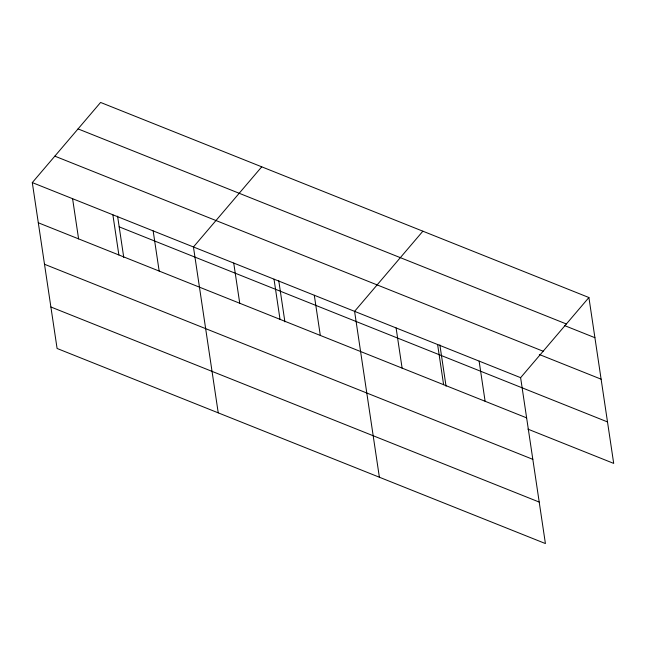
<?xml version="1.0" encoding="UTF-8"?>
<svg xmlns="http://www.w3.org/2000/svg" width="646" height="646" viewBox="0 0 646 646"><rect width="100%" height="100%" fill="white"/><g stroke="black" fill="none" stroke-linecap="round" stroke-linejoin="round"><path stroke-width="0.97" d="M588.91 297.523L520.619 377.676L545.41 543.552L57.09 348.477L32.3 182.6L100.59 102.448L588.91 297.523L613.7 463.4L527.919 429.13M261.735 166.821L193.445 246.974L218.235 412.851M422.88 231.195L354.589 311.356L379.38 477.224M78.053 128.901L566.372 323.977M564.475 325.544L594.918 337.697M54.837 156.154L543.157 351.23M539.313 354.493L601.111 379.178M32.3 182.6L520.619 377.676M119.179 226.843L607.498 421.919M38.308 222.781L526.627 417.857M44.501 264.262L532.821 459.338M50.889 306.995L539.208 502.071M479.114 361.098L485.114 401.271M439.878 344.907L446.047 386.211M437.608 344.512L443.608 384.693M396.095 327.934L402.103 368.107M314.303 295.262L320.311 335.435M278.733 280.534L284.902 321.837M274.017 279.161L280.025 319.342M233.731 263.067L239.739 303.249M153.159 230.88L159.166 271.062M117.588 216.16L123.757 257.455M112.872 214.787L118.88 254.968M72.586 198.693L78.594 238.875"/></g></svg>
